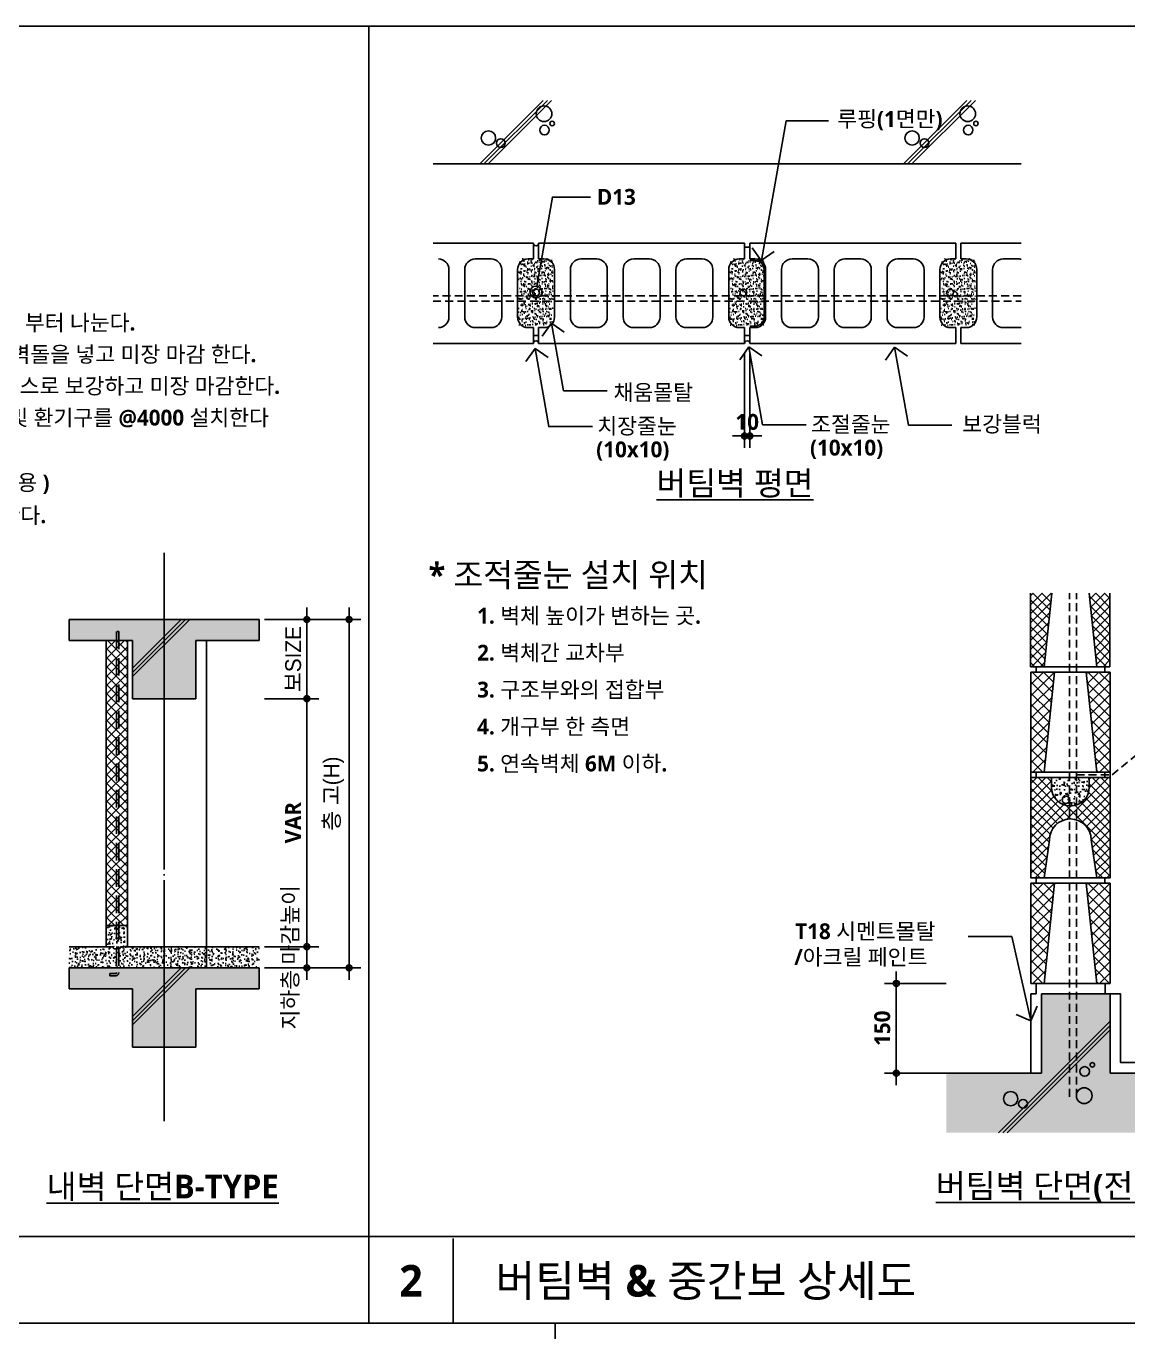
# Model space of a CAD drawing. Header units: millimetres. Extents: x 200 to 163856, y 0 to 163394.
# Drawn here: x 3924 to 6011, y 3266 to 5740 of the extents above; entities that cross this region are included whole.
import ezdxf
from ezdxf.enums import TextEntityAlignment as Align

# ---------------------------------------------------------------- set-up
doc = ezdxf.new("R2010")
doc.units = ezdxf.units.MM
doc.header["$LTSCALE"] = 10
for name, pattern in [('CEN', [62, 60, -1, 0, -1]), ('DASH_5', [4.9996, 3.3332, -1.6664]), ('HID', [2.3, 1.5, -0.8])]:
    doc.linetypes.add(name, pattern=pattern)
doc.layers.get('DEFPOINTS').update_dxf_attribs({"color": 181})
for name, color, linetype in [('7', 7, 'Continuous'), ('A-ANNO-GRA1', 7, 'Continuous'), ('A-ANNO-LEAD', 4, 'Continuous'), ('A-ANNO-TEXT1', 7, 'Continuous'), ('A-ELEV', 6, 'Continuous'), ('A-ELEV-FIXT', 4, 'Continuous'), ('A-HAT', 252, 'Continuous'), ('A-NOTE1', 7, 'Continuous'), ('A-SECT', 5, 'Continuous'), ('A-SECT-BEAM', 4, 'Continuous'), ('A-SECT-CON', 4, 'Continuous'), ('A-SECT-DETL', 4, 'Continuous'), ('A-SECT-FNSH', 5, 'Continuous'), ('A-ST-AXIS-DIM', 7, 'Continuous'), ('A-SYM', 7, 'Continuous'), ('CEN', 1, 'CEN'), ('COL', 2, 'Continuous'), ('DIM', 4, 'Continuous'), ('FIN', 6, 'Continuous'), ('HAT', 5, 'Continuous'), ('슬래브', 252, 'Continuous')]:
    doc.layers.add(name, color=color, linetype=linetype)
doc.styles.add('2020음성 1차', font='')
doc.styles.get('2020음성 1차').set_extended_font_data('NanumGothic', bold=True)
doc.dimstyles.new('NDIM10', dxfattribs={"dimscale": 10, "dimtxt": 3, "dimasz": 0.75, "dimexe": 2, "dimexo": 2, "dimgap": 1, "dimtad": 1, "dimdec": 1, "dimdsep": 46, "dimtxsty": '2020음성 1차', "dimblk": 'Z_DOT', "dimcen": 3, "dimdle": 3, "dimclrd": 256, "dimclre": 256, "dimclrt": 3, "dimadec": 0, "dimazin": 0, "dimtfac": 1, "dimtdec": 1, "dimtix": 1, "dimtmove": 2, "dimatfit": 3, "dimfxl": 1, "dimtolj": 1, "dimtzin": 0, "dimlwd": -1, "dimlwe": -1, "dimarcsym": 0})
pattern_1 = [(45, (290.772, 244.48), (-8.485281, 8.485281), []), (135, (290.772, 244.48), (-8.485281, -8.485281), [])]

# ---------------------------------------------------------------- blocks, each defined once
blk = doc.blocks.new('ARROW2')
at = {"layer": 'A-SYM'}
for q in [(2.12, 2.12), (2.12, -2.12)]:
    blk.add_line((0, 0), q, dxfattribs=at)
blk = doc.blocks.new('Z_DOT')
at = {"layer": 'DIM', "color": 0}
for p, q in [((-3, 0), (3, 0)), ((0, -3), (0, 3))]:
    blk.add_line(p, q, dxfattribs=at)
for radius in [0.75, 0.375]:
    blk.add_circle((0, 0), radius, dxfattribs=at)
blk = doc.blocks.new('*D6024')
at = {"layer": 'A-ST-AXIS-DIM'}
for p, q in [((5285, 5118.8), (5285, 4943.5)), ((5295, 5118.8), (5295, 4943.5)), ((5277.5, 4963.5), (5270, 4963.5)), ((5285, 4963.5), (5295, 4963.5)), ((5302.5, 4963.5), (5310, 4963.5))]:
    blk.add_line(p, q, dxfattribs=at)
at = {"layer": 'DEFPOINTS', "color": 0}
for p in [(5285, 5138.8), (5295, 5138.8), (5295, 4963.5)]:
    blk.add_point(p, dxfattribs=at)
at = {"layer": 'A-ST-AXIS-DIM', "linetype": 'ByBlock', "xscale": 7.5, "yscale": 7.5, "zscale": 7.5}
blk.add_blockref('Z_DOT', (5285, 4963.5), dxfattribs=at)
at = {"layer": 'A-ST-AXIS-DIM', "linetype": 'ByBlock', "xscale": 7.5, "yscale": 7.5, "zscale": 7.5, "rotation": 180}
blk.add_blockref('Z_DOT', (5295, 4963.5), dxfattribs=at)
at = {"layer": 'A-ST-AXIS-DIM', "color": 3, "insert": (5290, 4989.9), "char_height": 30, "attachment_point": 5, "style": '2020음성 1차'}
blk.add_mtext('\\A1;10', dxfattribs=at)
blk = doc.blocks.new('*D6057')
at = {"layer": 'A-ST-AXIS-DIM'}
for p, q in [((4455.9, 4003.2), (4455.9, 4010.7)), ((4375.9, 3995.7), (4475.9, 3995.7)), ((4455.9, 3955.7), (4455.9, 3995.7)), ((4375.9, 3955.7), (4475.9, 3955.7)), ((4455.9, 3948.2), (4455.9, 3940.7))]:
    blk.add_line(p, q, dxfattribs=at)
at = {"layer": 'DEFPOINTS', "color": 0}
for p in [(4355.9, 3995.7), (4455.9, 3995.7), (4355.9, 3955.7)]:
    blk.add_point(p, dxfattribs=at)
at = {"layer": 'A-ST-AXIS-DIM', "linetype": 'ByBlock', "xscale": 7.5, "yscale": 7.5, "zscale": 7.5}
for p, rotation in [((4455.9, 3995.7), 270), ((4455.9, 3955.7), 90)]:
    blk.add_blockref('Z_DOT', p, dxfattribs=dict(at, rotation=rotation))
at = {"layer": 'A-ST-AXIS-DIM', "color": 3, "insert": (4425.6, 3975.7), "char_height": 30, "attachment_point": 5, "rotation": 90, "style": '2020음성 1차'}
blk.add_mtext('\\A1;지하층 마감높이', dxfattribs=at)
blk = doc.blocks.new('*D6058')
at = {"layer": 'A-ST-AXIS-DIM'}
for p, q in [((4375.9, 4465.7), (4475.9, 4465.7)), ((4455.9, 4003.2), (4455.9, 4458.2)), ((4375.9, 3995.7), (4475.9, 3995.7))]:
    blk.add_line(p, q, dxfattribs=at)
at = {"layer": 'DEFPOINTS', "color": 0}
for p in [(4355.9, 4465.7), (4455.9, 4465.7), (4355.9, 3995.7)]:
    blk.add_point(p, dxfattribs=at)
at = {"layer": 'A-ST-AXIS-DIM', "linetype": 'ByBlock', "xscale": 7.5, "yscale": 7.5, "zscale": 7.5}
for p, rotation in [((4455.9, 4465.7), 90), ((4455.9, 3995.7), 270)]:
    blk.add_blockref('Z_DOT', p, dxfattribs=dict(at, rotation=rotation))
at = {"layer": 'A-ST-AXIS-DIM', "color": 3, "insert": (4429.8, 4230.7), "char_height": 30, "attachment_point": 5, "rotation": 90, "style": '2020음성 1차'}
blk.add_mtext('\\A1;VAR', dxfattribs=at)
blk = doc.blocks.new('*D6059')
at = {"layer": 'A-ST-AXIS-DIM'}
for p, q in [((4375.9, 4615.7), (4475.9, 4615.7)), ((4455.9, 4473.2), (4455.9, 4608.2)), ((4375.9, 4465.7), (4475.9, 4465.7))]:
    blk.add_line(p, q, dxfattribs=at)
at = {"layer": 'DEFPOINTS', "color": 0}
for p in [(4355.9, 4615.7), (4455.9, 4615.7), (4355.9, 4465.7)]:
    blk.add_point(p, dxfattribs=at)
at = {"layer": 'A-ST-AXIS-DIM', "linetype": 'ByBlock', "xscale": 7.5, "yscale": 7.5, "zscale": 7.5}
for p, rotation in [((4455.9, 4615.7), 90), ((4455.9, 4465.7), 270)]:
    blk.add_blockref('Z_DOT', p, dxfattribs=dict(at, rotation=rotation))
at = {"layer": 'A-ST-AXIS-DIM', "color": 3, "insert": (4430.1, 4540.7), "char_height": 30, "attachment_point": 5, "rotation": 90, "style": '2020음성 1차'}
blk.add_mtext('\\A1;{\\f굴림|b0|i0|c129|p49;보SIZE}', dxfattribs=at)
blk = doc.blocks.new('*D6060')
at = {"layer": 'A-ST-AXIS-DIM'}
for p, q in [((4455.9, 4615.7), (4555.9, 4615.7)), ((4535.9, 3963.2), (4535.9, 4608.2)), ((4455.9, 3955.7), (4555.9, 3955.7))]:
    blk.add_line(p, q, dxfattribs=at)
at = {"layer": 'DEFPOINTS', "color": 0}
for p in [(4435.9, 4615.7), (4535.9, 4615.7), (4435.9, 3955.7)]:
    blk.add_point(p, dxfattribs=at)
at = {"layer": 'A-ST-AXIS-DIM', "linetype": 'ByBlock', "xscale": 7.5, "yscale": 7.5, "zscale": 7.5}
for p, rotation in [((4535.9, 4615.7), 90), ((4535.9, 3955.7), 270)]:
    blk.add_blockref('Z_DOT', p, dxfattribs=dict(at, rotation=rotation))
at = {"layer": 'A-ST-AXIS-DIM', "color": 3, "insert": (4507, 4285.7), "char_height": 30, "attachment_point": 5, "rotation": 90, "style": '2020음성 1차'}
blk.add_mtext('\\A1;{\\f굴림|b0|i0|c129|p49;층 고(H)}', dxfattribs=at)
blk = doc.blocks.new('*X2504')
at = {"color": 0}
for p, q in [((32496.3, 15566.5), (32496.22, 15566.44)), ((32496.22, 15566.5), (32721.22, 15341.48)), ((32506.32, 15470.48), (32602.36, 15566.5)), ((32708.42, 15566.5), (32516.42, 15374.52)), ((32526.52, 15278.56), (32721.22, 15473.26)), ((32721.22, 15447.54), (32602.26, 15566.5)), ((32708.32, 15566.5), (32721.22, 15553.6)), ((32721.22, 15235.42), (32508.7, 15447.96)), ((32721.22, 15367.2), (32536.62, 15182.6)), ((32521.18, 15329.42), (32721.22, 15129.36)), ((32546.74, 15086.66), (32721.22, 15261.14)), ((32721.22, 15023.3), (32533.66, 15210.88)), ((32546.14, 15092.34), (32721.22, 14917.24)), ((32721.22, 15155.08), (32556.84, 14990.7)), ((32721.22, 14811.18), (32558.6, 14973.8)), ((32566.94, 14894.74), (32721.22, 15049.02)), ((32571.08, 14855.26), (32721.22, 14705.12)), ((32721.22, 14942.96), (32577.04, 14798.78)), ((32703.8, 14616.5), (32583.56, 14736.74)), ((32587.14, 14702.82), (32721.22, 14836.9)), ((32721.22, 14730.84), (32606.88, 14616.5)), ((32596.04, 14618.2), (32597.74, 14616.5)), ((32712.94, 14616.5), (32721.22, 14624.78))]:
    blk.add_line(p, q, dxfattribs=at)
blk = doc.blocks.new('*X2505')
at = {"color": 0}
for p, q in [((32183.42, 15566.5), (31971.22, 15354.32)), ((31971.22, 15460.38), (32077.36, 15566.5)), ((31971.3, 15566.5), (31971.22, 15566.44)), ((31971.22, 15566.5), (32174.78, 15362.92)), ((32184.9, 15458.86), (32077.26, 15566.5)), ((32183.32, 15566.5), (32195, 15554.82)), ((31971.22, 15248.26), (32185.26, 15462.3)), ((32164.68, 15266.96), (31971.22, 15460.44)), ((31971.22, 15354.38), (32154.58, 15171)), ((32172.78, 15343.76), (31971.22, 15142.2)), ((32144.48, 15075.04), (31971.22, 15248.32)), ((31971.22, 15036.14), (32160.3, 15225.22)), ((31971.22, 15142.26), (32134.38, 14979.08)), ((32147.82, 15106.68), (31971.22, 14930.08)), ((32124.28, 14883.12), (31971.22, 15036.2)), ((31971.22, 14824.02), (32135.34, 14988.14)), ((31971.22, 14930.14), (32114.18, 14787.16)), ((32122.86, 14869.6), (31971.22, 14717.96)), ((32104.08, 14691.22), (31971.22, 14824.08)), ((31975.82, 14616.5), (32110.38, 14751.06)), ((31971.22, 14718.02), (32072.74, 14616.5)), ((32097.9, 14632.52), (32081.88, 14616.5))]:
    blk.add_line(p, q, dxfattribs=at)
blk = doc.blocks.new('*D6063')
at = {"layer": 'A-ST-AXIS-DIM'}
for p, q in [((5666.8, 3926.2), (5552.5, 3926.2)), ((5572.5, 3918.7), (5572.5, 3763.7)), ((5666.8, 3756.2), (5552.5, 3756.2))]:
    blk.add_line(p, q, dxfattribs=at)
at = {"layer": 'DEFPOINTS', "color": 0}
for p in [(5686.8, 3926.2), (5572.5, 3756.2), (5686.8, 3756.2)]:
    blk.add_point(p, dxfattribs=at)
at = {"layer": 'A-ST-AXIS-DIM', "linetype": 'ByBlock', "xscale": 7.5, "yscale": 7.5, "zscale": 7.5}
for p, rotation in [((5572.5, 3926.2), 90), ((5572.5, 3756.2), 270)]:
    blk.add_blockref('Z_DOT', p, dxfattribs=dict(at, rotation=rotation))
at = {"layer": 'A-ST-AXIS-DIM', "color": 3, "insert": (5546, 3841.2), "char_height": 30, "attachment_point": 5, "rotation": 90, "style": '2020음성 1차'}
blk.add_mtext('\\A1;150', dxfattribs=at)

msp = doc.modelspace()

# ---------------------------------------------------------------- hatches: boundary and pattern name
at = {"layer": 'A-ELEV-FIXT'}
h = msp.add_hatch(dxfattribs=at)
h.set_pattern_fill('AR-SAND,N', color=256, scale=7, style=0, double=1)
h.set_pattern_definition([(37.5, (7676.824, -7568.667), (-0.440954, 13.487766), [0, -10.64, 0, -11.9, 0, -11.375]), (7.5, (7676.824, -7568.667), (12.388437, 19.755022), [0, -5.74, 0, -9.59, 0, -3.675]), (327.5, (7668.214, -7568.667), (21.798993, 0.039613), [0, -3.5, 0, -12.6, 0, -16.45]), (317.5, (7668.214, -7568.667), (21.042886, 6.14373), [0, -1.75, 0, -8.26, 0, -9.45])])
h.paths.add_polyline_path([(5866.46145, 4316.19989), (5938.13663, 4316.19989), (5938.13663, 4309.4474), (5937.03427, 4289.33655), (5929.88166, 4275.27595), (5918.00185, 4265.94256), (5891.18486, 4264.08613), (5877.84465, 4271.95913), (5869.16755, 4284.49524), (5866.46145, 4303.00234)])
at = {"layer": 'A-HAT'}
h = msp.add_hatch(dxfattribs=at)
h.set_pattern_fill('AR-CONC', color=256, scale=0.1)
h.set_pattern_definition([(50, (200, 200), (18.218467, -1.59391), [1.905, -20.955]), (355, (200, 200), (-3.52434, 19.105685), [1.524, -16.76406]), (100.45144, (201.518, 199.867), (14.694125, 17.511775), [1.619, -17.809024]), (46.1842, (200, 205.08), (27.1079, -4.20423), [2.8575, -31.4325]), (96.63556, (202.26, 204.73), (23.74041, 24.74261), [2.4285, -26.71356]), (351.18415, (200, 205.08), (23.74041, 24.74261), [2.286, -25.14597]), (21, (202.54, 203.81), (15.16144, -10.22652), [1.905, -20.955]), (326, (202.54, 203.81), (6.1802, 18.418797), [1.524, -16.764]), (71.45144, (203.803, 202.958), (21.34164, 8.192277), [1.619, -17.808994]), (37.5, (200, 200), (0.30886, 8.455504), [0, -16.5608, 0, -17.018, 0, -16.8275]), (7.5, (200, 200), (6.681966, 10.018057), [0, -9.7028, 0, -16.1798, 0, -6.4135]), (327.5, (194.336, 200), (13.5590595, -0.572874), [0, -6.35, 0, -19.812, 0, -26.289]), (317.5, (191.796, 200), (14.812918, 2.54265), [0, -8.255, 0, -13.1572, 0, -18.669])])
h.paths.add_polyline_path([(4005.88842, 3995.68851), (4005.88842, 3955.68851), (4365.88842, 3955.68851), (4365.88842, 3995.68851), (4115.88842, 3995.68851), (4115.88842, 4035.68851), (4075.88842, 4035.68851), (4075.88842, 3995.68851)])
at = {"layer": 'HAT'}
h = msp.add_hatch(dxfattribs=at)
h.set_pattern_fill('AR-SAND,N', color=256, scale=5, style=0)
h.set_pattern_definition([(37.5, (6800.813, -5033.0086), (-0.314967, 9.634119), [0, -7.6, 0, -8.5, 0, -8.125]), (7.5, (6800.813, -5033.009), (8.848884, 14.11073), [0, -4.1, 0, -6.85, 0, -2.625]), (327.5, (6794.663, -5033.009), (15.570709, 0.028295), [0, -2.5, 0, -9, 0, -11.75]), (317.5, (6794.663, -5033.009), (15.030633, 4.388378), [0, -1.25, 0, -5.9, 0, -6.75])])
h.paths.add_polyline_path([(4856.91013, 5172.93423), (4922.12126, 5172.93423), (4922.12126, 5299.10206), (4856.91013, 5299.10206)])
h = msp.add_hatch(dxfattribs=at)
h.set_pattern_fill('AR-SAND,N', color=256, scale=5, style=0)
h.set_pattern_definition([(37.5, (7200.813, -5033.0086), (-0.314967, 9.634119), [0, -7.6, 0, -8.5, 0, -8.125]), (7.5, (7200.813, -5033.009), (8.848884, 14.11073), [0, -4.1, 0, -6.85, 0, -2.625]), (327.5, (7194.663, -5033.009), (15.570709, 0.028295), [0, -2.5, 0, -9, 0, -11.75]), (317.5, (7194.663, -5033.009), (15.030633, 4.388378), [0, -1.25, 0, -5.9, 0, -6.75])])
h.paths.add_polyline_path([(5256.91013, 5172.93423), (5322.12126, 5172.93423), (5322.12126, 5299.10206), (5256.91013, 5299.10206)])
h = msp.add_hatch(dxfattribs=at)
h.set_pattern_fill('AR-SAND,N', color=256, scale=5, style=0)
h.set_pattern_definition([(37.5, (7600.813, -5033.0086), (-0.314967, 9.634119), [0, -7.6, 0, -8.5, 0, -8.125]), (7.5, (7600.813, -5033.009), (8.848884, 14.11073), [0, -4.1, 0, -6.85, 0, -2.625]), (327.5, (7594.663, -5033.009), (15.570709, 0.028295), [0, -2.5, 0, -9, 0, -11.75]), (317.5, (7594.663, -5033.009), (15.030633, 4.388378), [0, -1.25, 0, -5.9, 0, -6.75])])
h.paths.add_polyline_path([(5656.91013, 5172.93423), (5722.12126, 5172.93423), (5722.12126, 5299.10206), (5656.91013, 5299.10206)])
at = {"layer": 'HAT', "linetype": 'ByBlock'}
h = msp.add_hatch(dxfattribs=at)
h.set_pattern_fill('U,N', color=256, scale=12, angle=45, style=0, double=1, pattern_type=0)
h.set_pattern_definition(pattern_1)
h.paths.add_polyline_path([(5827.46145, 4665.56923), (5827.46145, 4526.18789), (5852.46145, 4526.18789), (5867.13317, 4665.56923)])
h = msp.add_hatch(dxfattribs=at)
h.set_pattern_fill('U,N', color=256, scale=12, angle=45, style=0, double=1, pattern_type=0)
h.set_pattern_definition(pattern_1)
h.paths.add_polyline_path([(5977.13663, 4665.56923), (5977.13663, 4526.18789), (5952.13663, 4526.18789), (5937.46491, 4665.56923)])
h = msp.add_hatch(dxfattribs=at)
h.set_pattern_fill('U,N', color=256, scale=12, angle=45, style=0, double=1, pattern_type=0)
h.set_pattern_definition([(45, (106.251, 300), (-8.485281, 8.485281), []), (135, (106.251, 300), (-8.485281, -8.485281), [])])
h.paths.add_polyline_path([(4075.88842, 4035.68851), (4115.88842, 4035.68851), (4115.88842, 4575.68851), (4075.88842, 4575.68851)])
h = msp.add_hatch(dxfattribs=at)
h.set_pattern_fill('U,N', color=256, scale=12, angle=45, style=0, double=1, pattern_type=0)
h.set_pattern_definition([(45, (290.772, 244.492), (-8.485281, 8.485281), []), (135, (290.772, 244.492), (-8.485281, -8.485281), [])])
edge = h.paths.add_edge_path()
edge.add_arc((5902.14381, 4198.1192), 39.58837, 0.42878423, 180.42878423)
edge.add_line((5862.55655, 4197.82293), (5852.46145, 4126.19989))
edge.add_line((5852.46145, 4126.19989), (5827.46145, 4126.19989))
edge.add_line((5827.46145, 4126.19989), (5827.46145, 4316.19989))
edge.add_line((5827.46145, 4316.19989), (5866.46145, 4316.19989))
edge.add_line((5866.46145, 4316.19989), (5866.46145, 4298.15676))
edge.add_arc((5902.29904, 4298.15676), 35.83759, 180, 0)
edge.add_line((5938.13663, 4298.15676), (5938.13663, 4316.19989))
edge.add_line((5938.13663, 4316.19989), (5977.46145, 4316.19989))
edge.add_line((5977.46145, 4316.19989), (5977.46145, 4126.19989))
edge.add_line((5977.46145, 4126.19989), (5952.46145, 4126.19989))
edge.add_line((5952.46145, 4126.19989), (5941.73107, 4198.41546))
at = {"layer": '슬래브'}
msp.add_hatch(color=256, dxfattribs=at).paths.add_polyline_path([(6302.31197, 4665.58123), (6127.46145, 4665.58123), (6127.46145, 3756.19989), (5977.46145, 3756.19989), (5977.46145, 3906.19989), (5847.46145, 3906.19989), (5847.46145, 3756.19989), (5667.46145, 3756.19989), (5667.46145, 3643.27475), (6302.31197, 3643.27475)])
at = {"layer": '슬래브', "linetype": 'Continuous', "ltscale": 5}
h = msp.add_hatch(color=256, dxfattribs=at)
h.paths.add_polyline_path([(3410.39291, 4465.68851), (3530.39291, 4465.68851), (3530.39291, 4575.68851), (3650.39291, 4575.68851), (3650.39291, 4615.68851), (3290.39291, 4615.68851), (3290.39291, 4575.68851), (3410.39291, 4575.68851)])
h.paths.add_polyline_path([(4005.88842, 4615.68851), (4005.88842, 4575.68851), (4125.88842, 4575.68851), (4125.88842, 4465.68851), (4245.88842, 4465.68851), (4245.88842, 4575.68851), (4365.88842, 4575.68851), (4365.88842, 4615.68851)])
h.paths.add_polyline_path([(3530.39291, 3915.68851), (3650.39291, 3915.68851), (3650.39291, 3955.68851), (3450.39291, 3955.68851), (3418.17622, 3955.68851), (3414.57861, 3955.68851), (3410.39291, 3955.68851), (3290.39291, 3955.68851), (3290.39291, 3915.68851), (3410.39291, 3915.68851), (3410.39291, 3805.68851), (3530.39291, 3805.68851)])
h.paths.add_polyline_path([(4365.88842, 3955.68851), (4005.88842, 3955.68851), (4005.88842, 3915.68851), (4125.88842, 3915.68851), (4125.88842, 3805.68851), (4245.88842, 3805.68851), (4245.88842, 3915.68851), (4365.88842, 3915.68851)])

# ---------------------------------------------------------------- linework, layer by layer
at = {"layer": '7', "color": 3}
for p, q in [((4885.02197, 5328.77244), (4695.02197, 5328.77244)), ((4885.02197, 5328.77244), (4885.02197, 5298.77244)), ((4895.02197, 5328.77244), (5085.02197, 5328.77244)), ((4895.02197, 5328.77244), (4895.02197, 5298.77244)), ((5285.02197, 5328.77244), (5085.02197, 5328.77244)), ((5285.02197, 5328.77244), (5285.02197, 5298.77244)), ((5295.02197, 5328.77244), (5295.02197, 5298.77244)), ((5295.02197, 5328.77244), (5485.02197, 5328.77244)), ((5685.02197, 5328.77244), (5485.02197, 5328.77244)), ((5685.02197, 5328.77244), (5685.02197, 5298.77244)), ((5695.02197, 5328.77244), (5695.02197, 5298.77244)), ((5695.02197, 5328.77244), (5809.06518, 5328.77244)), ((4805.02197, 5298.77244), (4775.02197, 5298.77244)), ((4885.02197, 5298.77244), (4875.02197, 5298.77244)), ((4975.02197, 5298.77244), (5005.02197, 5298.77244)), ((5105.00597, 5298.77244), (5075.02197, 5298.77244)), ((5205.02197, 5298.77244), (5175.03797, 5298.77244)), ((5285.02197, 5298.77244), (5275.02197, 5298.77244)), ((5375.02197, 5298.77244), (5405.02197, 5298.77244)), ((5505.00597, 5298.77244), (5475.02197, 5298.77244)), ((5605.02197, 5298.77244), (5575.03797, 5298.77244)), ((5685.02197, 5298.77244), (5675.02197, 5298.77244)), ((5775.02197, 5298.77244), (5805.02197, 5298.77244)), ((4725.02197, 5188.77244), (4725.02197, 5278.77244)), ((4755.02197, 5188.77244), (4755.02197, 5278.77244)), ((4825.02197, 5188.77244), (4825.02197, 5278.77244)), ((4855.02197, 5188.77244), (4855.02197, 5278.77244)), ((4925.02197, 5188.77244), (4925.02197, 5278.77244)), ((5025.02197, 5188.77244), (5025.02197, 5278.77244)), ((5055.02197, 5188.77244), (5055.02197, 5278.77244)), ((5125.02197, 5188.77244), (5125.02197, 5278.77244)), ((5155.02197, 5188.77244), (5155.02197, 5278.75644)), ((5225.02197, 5188.77244), (5225.02197, 5278.75644)), ((5255.02197, 5188.77244), (5255.02197, 5278.77244)), ((5425.02197, 5188.77244), (5425.02197, 5278.77244)), ((5455.02197, 5188.77244), (5455.02197, 5278.77244)), ((5525.02197, 5188.77244), (5525.02197, 5278.77244)), ((5555.02197, 5188.77244), (5555.02197, 5278.75644)), ((5625.02197, 5188.77244), (5625.02197, 5278.75644)), ((5655.02197, 5188.77244), (5655.02197, 5278.77244)), ((5725.02197, 5188.77244), (5725.02197, 5278.77244)), ((4805.02197, 5168.77244), (4775.02197, 5168.77244)), ((4875.02197, 5168.77244), (4885.02197, 5168.77244)), ((4885.02197, 5138.77244), (4885.02197, 5168.77244)), ((4905.02197, 5168.77244), (4895.02197, 5168.77244)), ((4895.02197, 5138.77244), (4895.02197, 5168.77244)), ((4975.02197, 5168.77244), (5005.02197, 5168.77244)), ((5075.02197, 5168.77244), (5085.02197, 5168.77244)), ((5105.02197, 5168.77244), (5085.02197, 5168.77244)), ((5205.02197, 5168.77244), (5175.02197, 5168.77244)), ((5285.02197, 5138.77244), (5285.02197, 5168.77244)), ((5295.02197, 5138.77244), (5295.02197, 5168.77244)), ((5375.02197, 5168.77244), (5405.02197, 5168.77244)), ((5475.02197, 5168.77244), (5485.02197, 5168.77244)), ((5505.02197, 5168.77244), (5485.02197, 5168.77244)), ((5605.02197, 5168.77244), (5575.02197, 5168.77244)), ((5685.02197, 5138.77244), (5685.02197, 5168.77244)), ((5705.02197, 5168.77244), (5695.02197, 5168.77244)), ((5695.02197, 5138.77244), (5695.02197, 5168.77244)), ((5775.02197, 5168.77244), (5805.02197, 5168.77244)), ((4885.02197, 5138.77244), (4695.02197, 5138.77244)), ((4895.02197, 5138.77244), (5085.02197, 5138.77244)), ((5285.02197, 5138.77244), (5085.02197, 5138.77244)), ((5295.02197, 5138.77244), (5685.02197, 5138.77244)), ((5695.02197, 5138.77244), (5809.06518, 5138.77244))]:
    msp.add_line(p, q, dxfattribs=at)
at = {"layer": '7', "color": 6}
for p, q in [((5837.46145, 4516.52439), (5837.46145, 4526.52439)), ((5952.46145, 4526.18789), (5852.46145, 4526.18789)), ((5932.46145, 4516.18789), (5872.46145, 4516.18789)), ((5967.46145, 4526.52439), (5967.46145, 4516.52439)), ((5837.46145, 4316.21189), (5837.46145, 4326.21189)), ((5952.46145, 4326.19989), (5852.46145, 4326.19989)), ((5938.13663, 4316.19989), (5866.46145, 4316.19989)), ((5967.46145, 4326.21189), (5967.46145, 4316.21189)), ((5837.46145, 4116.19989), (5837.46145, 4126.19989)), ((5952.46145, 4126.19989), (5852.46145, 4126.19989)), ((5932.46145, 4116.19989), (5872.46145, 4116.19989)), ((5967.46145, 4126.19989), (5967.46145, 4116.19989)), ((5952.46145, 3926.19989), (5852.46145, 3926.19989))]:
    msp.add_line(p, q, dxfattribs=at)
at = {"layer": '7', "color": 3}
for points in [[(4895.02197, 5298.77244), (4905.02197, 5298.77244)], [(5695.02197, 5298.77244), (5705.02197, 5298.77244)], [(4955.02197, 5188.77244), (4955.02197, 5278.77244)], [(5355.02197, 5188.77244), (5355.02197, 5278.77244)], [(5755.02197, 5188.77244), (5755.02197, 5278.77244)], [(5275.02197, 5168.77244), (5285.02197, 5168.77244)], [(5675.02197, 5168.77244), (5685.02197, 5168.77244)]]:
    msp.add_lwpolyline(points, dxfattribs=at)
for points in [[(5105.02197, 5298.77244, -0.4139793624), (5125.02197, 5278.77244)], [(5295.02197, 5298.77244), (5305.02197, 5298.77244, -0.4139793617), (5325.02197, 5278.77244), (5325.02197, 5188.77244, -0.4139793624), (5305.02197, 5168.77244), (5295.02197, 5168.77244)], [(5505.02197, 5298.77244, -0.4139793624), (5525.02197, 5278.77244)], [(5175.02197, 5168.77244, -0.4139793624), (5155.02197, 5188.77244)], [(5575.02197, 5168.77244, -0.4139793624), (5555.02197, 5188.77244)]]:
    msp.add_lwpolyline(points, format="xyb", dxfattribs=at)
for centre, radius in [((4890.02197, 5235.39301), 6.5), ((5283.01324, 5235.39301), 6.5), ((5674.44563, 5235.39301), 6.5), ((5893.63702, 4274.13007), 7.15)]:
    msp.add_circle(centre, radius, dxfattribs=at)
for centre, start, end in [((4705.01397, 5278.76444), 0.02290899, 89.9770909), ((4775.02997, 5278.76444), 90.0229091, 179.97709101), ((4805.01397, 5278.76444), 0.02290899, 89.9770909), ((4875.02997, 5278.76444), 90.0229091, 179.97709101), ((4905.01397, 5278.76444), 0.02290899, 89.9770909), ((4975.02997, 5278.76444), 90.0229091, 179.97709101), ((5005.01397, 5278.76444), 0.02290899, 89.9770909), ((5075.02997, 5278.76444), 90.0229091, 179.97709101), ((5175.02997, 5278.76444), 89.97708621, 179.97709101), ((5205.01397, 5278.76444), 359.97708653, 89.9770909), ((5275.02997, 5278.76444), 90.0229091, 179.97709101), ((5375.02997, 5278.76444), 90.0229091, 179.97709101), ((5405.01397, 5278.76444), 0.02290899, 89.9770909), ((5475.02997, 5278.76444), 90.0229091, 179.97709101), ((5575.02997, 5278.76444), 89.97708621, 179.97709101), ((5605.01397, 5278.76444), 359.97708653, 89.9770909), ((5675.02997, 5278.76444), 90.0229091, 179.97709101), ((5705.01397, 5278.76444), 0.02290899, 89.9770909), ((5775.02997, 5278.76444), 90.0229091, 179.97709101), ((5805.01397, 5278.76444), 78.31802421, 89.9770909), ((4705.01397, 5188.78044), 270.0229091, 359.97709101), ((4775.02997, 5188.78044), 180.02290899, 269.9770909), ((4805.01397, 5188.78044), 270.0229091, 359.97709101), ((4875.02997, 5188.78044), 180.02290899, 269.9770909), ((4905.01397, 5188.78044), 270.0229091, 359.97709101), ((4975.02997, 5188.78044), 180.02290899, 269.9770909), ((5005.01397, 5188.78044), 270.0229091, 359.97709101), ((5075.02997, 5188.78044), 180.02290899, 269.9770909), ((5105.01397, 5188.78044), 270.0229091, 359.97709101), ((5205.01397, 5188.78044), 270.0229091, 359.97709101), ((5275.02997, 5188.78044), 180.02290899, 269.9770909), ((5375.02997, 5188.78044), 180.02290899, 269.9770909), ((5405.01397, 5188.78044), 270.0229091, 359.97709101), ((5475.02997, 5188.78044), 180.02290899, 269.9770909), ((5505.01397, 5188.78044), 270.0229091, 359.97709101), ((5605.01397, 5188.78044), 270.0229091, 359.97709101), ((5675.02997, 5188.78044), 180.02290899, 269.9770909), ((5705.01397, 5188.78044), 270.0229091, 359.97709101), ((5775.02997, 5188.78044), 180.02290899, 269.9770909), ((5805.01397, 5188.78044), 270.0229091, 281.68197579)]:
    msp.add_arc(centre, 20.008, start, end, dxfattribs=at)
at = {"layer": 'A-ANNO-GRA1'}
for p, q in [((4573.2173, 5740), (4573.2173, 3282.65676)), ((7294.9654, 3446.63395), (200, 3446.63395)), ((4733.2173, 3442.65676), (4733.2173, 3282.65676)), ((7294.9654, 3282.65676), (200, 3282.65676)), ((4926.29742, 3282.65676), (4926.29742, 200))]:
    msp.add_line(p, q, dxfattribs=at)
at = {"layer": 'A-ANNO-LEAD'}
for points in [[(5317.25529, 5295.60965), (5363.93192, 5560.32598), (5443.83168, 5560.32598)], [(4891.71485, 5247.19864), (4920.94895, 5416.02447), (4993.22019, 5416.02447)], [(4919.06814, 5177.18509), (4942.16838, 5049.0926), (5024.59386, 5049.0926)], [(4888.22487, 5129.07451), (4914.2721, 4981.35335), (4996.69758, 4981.35335)], [(5293.23025, 5132.40841), (5319.27748, 4984.68725), (5401.70295, 4984.68725)], [(5569.3248, 5131.78019), (5595.37203, 4984.05902), (5677.79751, 4984.05902)], [(5827.46145, 3855.73163), (5791.22627, 4014.90289), (5708.8008, 4014.90289)]]:
    msp.add_lwpolyline(points, dxfattribs=at)
msp.add_circle((4889.77271, 5236.13176), 11.23601, dxfattribs=at)
at = {"layer": 'A-ANNO-TEXT1', "linetype": 'Continuous', "ltscale": 5}
for p, q in [((4005.88842, 4575.68851), (4005.88842, 4615.68851)), ((4365.88842, 4575.68851), (4365.88842, 4615.68851)), ((4005.88842, 3955.68851), (4005.88842, 3915.68851)), ((4365.88842, 3955.68851), (4365.88842, 3915.68851))]:
    msp.add_line(p, q, dxfattribs=at)
at = {"layer": 'A-ELEV', "linetype": 'Continuous'}
msp.add_line((4265.88842, 4575.68851), (4265.88842, 3955.68851), dxfattribs=at)
at = {"layer": 'A-ELEV-FIXT', "color": 132, "linetype": 'DASH_5'}
for p, q in [((4095.54958, 4592.67642), (4095.54958, 3946.66672)), ((4099.54958, 4592.67642), (4099.54958, 3946.66672))]:
    msp.add_line(p, q, dxfattribs=at)
at = {"layer": 'A-ELEV-FIXT'}
msp.add_line((4096.54958, 4592.67642), (4099.54958, 4592.67642), dxfattribs=at)
at = {"layer": 'A-ELEV-FIXT', "linetype": 'DASH_5'}
for p, q in [((4082.90785, 3940.66672), (4082.90785, 3944.66672)), ((4082.90785, 3944.66672), (4093.54958, 3944.66672)), ((4082.90785, 3940.66672), (4093.54958, 3940.66672))]:
    msp.add_line(p, q, dxfattribs=at)
for radius in [6, 2]:
    msp.add_arc((4093.54958, 3946.66672), radius, 270, 0, dxfattribs=at)
at = {"layer": 'A-NOTE1'}
msp.add_line((4095.88842, 3995.68851), (4095.88842, 3990.35842), dxfattribs=at)
at = {"layer": 'A-SECT', "color": 52, "linetype": 'Continuous'}
msp.add_lwpolyline([(5295.02197, 5295.77244), (5305.02135, 5295.77244, -0.413959529), (5322.02197, 5278.77182), (5322.02197, 5188.77307, -0.4139595621), (5305.02135, 5171.77244), (5295.02197, 5171.77244)], format="xyb", dxfattribs=at)
at = {"layer": 'A-SECT', "linetype": 'HID'}
msp.add_lwpolyline([(5913.86394, 4321.19989), (5981.13708, 4321.19989), (6121.60343, 4437.26409), (6121.60343, 4477.94409)], dxfattribs=at)
at = {"layer": 'A-SECT-BEAM'}
for p, q in [((5826.98977, 4665.56923), (5826.98977, 4526.18789)), ((5867.13317, 4665.56923), (5852.46145, 4526.18789)), ((5937.78973, 4665.56923), (5952.46145, 4526.18789)), ((5976.98977, 4526.18789), (5976.98977, 4665.56923)), ((5826.98977, 4526.18789), (5851.98977, 4526.18789)), ((5827.46145, 4516.19989), (5827.46145, 4326.19989)), ((5872.46145, 4516.18789), (5827.46145, 4516.18789)), ((5872.46145, 4516.19989), (5852.46145, 4326.19989)), ((5932.46145, 4516.19989), (5952.46145, 4326.19989)), ((5977.46145, 4516.18789), (5932.46145, 4516.18789)), ((5976.98977, 4526.18789), (5951.98977, 4526.18789)), ((5977.46145, 4326.19989), (5977.46145, 4516.19989)), ((5827.46145, 4351.80033), (5827.46145, 4212.41899)), ((5977.46145, 4212.41899), (5977.46145, 4351.80033)), ((5827.46145, 4326.19989), (5852.46145, 4326.19989)), ((5977.46145, 4326.19989), (5952.46145, 4326.19989)), ((5827.46145, 4116.19989), (5827.46145, 3926.19989)), ((5872.46145, 4116.19989), (5827.46145, 4116.19989)), ((5872.46145, 4116.19989), (5852.46145, 3926.19989)), ((5932.46145, 4116.19989), (5952.46145, 3926.19989)), ((5977.46145, 4116.19989), (5932.46145, 4116.19989)), ((5977.46145, 3926.19989), (5977.46145, 4116.19989)), ((5827.46145, 3926.19989), (5852.46145, 3926.19989)), ((5977.46145, 3926.19989), (5952.46145, 3926.19989))]:
    msp.add_line(p, q, dxfattribs=at)
at = {"layer": 'A-SECT-BEAM', "linetype": 'Continuous'}
for p, q in [((4075.88842, 4575.68851), (4075.88842, 4035.68851)), ((4115.88842, 4575.68851), (4115.88842, 4035.68851))]:
    msp.add_line(p, q, dxfattribs=at)
at = {"layer": 'A-SECT-BEAM'}
msp.add_lwpolyline([(5941.73107, 4198.41546, 1), (5862.55655, 4197.82293), (5852.46145, 4126.19989), (5827.46145, 4126.19989), (5827.46145, 4316.19989), (5866.46145, 4316.19989), (5866.46145, 4298.15676, 1), (5938.13663, 4298.15676), (5938.13663, 4316.19989), (5977.46145, 4316.19989), (5977.46145, 4126.19989), (5952.46145, 4126.19989)], format="xyb", close=True, dxfattribs=at)
at = {"layer": 'A-SECT-CON'}
msp.add_line((4695.02197, 5478.77244), (5809.06518, 5478.77244), dxfattribs=at)
at = {"layer": 'A-SECT-CON', "color": 110}
for p, q in [((5847.46145, 3906.19989), (5847.46145, 3756.19989)), ((5847.46145, 3906.19989), (5977.46145, 3906.19989)), ((5977.46145, 3906.19989), (5977.46145, 3756.19989)), ((5847.46145, 3756.19989), (5667.46145, 3756.19989)), ((6127.46145, 3756.19989), (5977.46145, 3756.19989))]:
    msp.add_line(p, q, dxfattribs=at)
at = {"layer": 'A-SECT-DETL', "color": 134}
for p, q in [((5837.46145, 3906.19989), (5837.46145, 3926.19989)), ((5968.04174, 3906.19989), (5968.04174, 3926.19989)), ((5837.46145, 3906.19989), (5827.46145, 3906.19989)), ((5827.46145, 3906.19989), (5827.46145, 3756.19989))]:
    msp.add_line(p, q, dxfattribs=at)
at = {"layer": 'A-SECT-FNSH', "color": 213}
for p, q in [((5295.02197, 5321.13873), (5285.02197, 5321.13873)), ((4895.02197, 5153.77244), (4885.02197, 5153.77244)), ((5295.02197, 5153.77244), (5285.02197, 5153.77244))]:
    msp.add_line(p, q, dxfattribs=at)
at = {"layer": 'A-SECT-FNSH', "color": 214, "linetype": 'HID'}
for p, q in [((5809.06518, 5228.77244), (4695.02197, 5228.77244)), ((4695.02197, 5218.77244), (5809.06518, 5218.77244))]:
    msp.add_line(p, q, dxfattribs=at)
at = {"layer": 'A-SECT-FNSH', "linetype": 'HID'}
for p, q in [((5900.86394, 3711.42977), (5900.86394, 4665.58123)), ((5913.86394, 3711.42977), (5913.86394, 4665.58123))]:
    msp.add_line(p, q, dxfattribs=at)
at = {"layer": 'A-SECT-FNSH'}
msp.add_lwpolyline([(6127.46145, 3976.19989), (6107.46145, 3976.19989), (6107.46145, 3776.19989), (5997.46145, 3776.19989), (5997.46145, 3906.19989), (5977.46145, 3906.19989)], dxfattribs=at)
at = {"layer": 'A-SECT-FNSH', "color": 213}
for centre, radius, start, end in [((4890.02197, 5328.77244), 5, 180, 0), ((4890.02197, 5138.77244), 5, 0, 180), ((5290.14259, 5138.8916), 4.88084, 358.60102972, 181.39897028)]:
    msp.add_arc(centre, radius, start, end, dxfattribs=at)
at = {"layer": 'CEN'}
msp.add_line((4185.88842, 4742.21986), (4185.88842, 3665.44151), dxfattribs=at)
at = {"layer": 'COL'}
for p, q in [((4005.88842, 4615.68851), (4365.88842, 4615.68851)), ((4005.88842, 4575.68851), (4125.88842, 4575.68851)), ((4125.88842, 4575.68851), (4125.88842, 4465.68851)), ((4245.88842, 4575.68851), (4365.88842, 4575.68851)), ((4245.88842, 4575.68851), (4245.88842, 4465.68851)), ((4125.88842, 4465.68851), (4245.88842, 4465.68851)), ((4005.88842, 3955.68851), (4365.88842, 3955.68851)), ((4005.88842, 3915.68851), (4125.88842, 3915.68851)), ((4125.88842, 3915.68851), (4125.88842, 3805.68851)), ((4245.88842, 3915.68851), (4245.88842, 3805.68851)), ((4245.88842, 3915.68851), (4365.88842, 3915.68851)), ((4125.88842, 3805.68851), (4245.88842, 3805.68851))]:
    msp.add_line(p, q, dxfattribs=at)
at = {"layer": 'DEFPOINTS'}
msp.add_lwpolyline([(200, 200), (7294.9654, 200), (7294.9654, 5740), (200, 5740)], close=True, dxfattribs=at)
at = {"layer": 'FIN'}
for p, q in [((4075.88842, 4035.68851), (4115.88842, 4035.68851)), ((4075.88842, 4035.68851), (4075.88842, 3995.68851)), ((4115.88842, 4035.68851), (4115.88842, 3995.68851)), ((4075.88842, 3995.68851), (4005.88842, 3995.68851)), ((4087.94732, 3995.68851), (4075.88842, 3995.68851)), ((4115.88842, 3995.68851), (4103.82952, 3995.68851)), ((4365.88842, 3995.68851), (4115.88842, 3995.68851))]:
    msp.add_line(p, q, dxfattribs=at)
msp.add_lwpolyline([(4087.94732, 3995.68851), (4090.94084, 3991.8622), (4100.83601, 3991.8622), (4103.82952, 3995.68851)], dxfattribs=at)
at = {"layer": 'HAT'}
for p, q in [((4903.596, 5599.09168), (4783.27676, 5478.77244)), ((4791.27676, 5478.77244), (4911.596, 5599.09168)), ((4919.596, 5599.09168), (4799.27676, 5478.77244)), ((5706.2364, 5599.09168), (5585.91716, 5478.77244)), ((5593.91716, 5478.77244), (5714.2364, 5599.09168)), ((5722.2364, 5599.09168), (5601.91716, 5478.77244)), ((4218.05412, 4615.68851), (4125.88842, 4523.5228)), ((4125.88842, 4507.5228), (4234.05412, 4615.68851)), ((4226.05412, 4615.68851), (4125.88842, 4515.5228)), ((4226.05412, 3955.68851), (4125.88842, 3855.5228)), ((4125.88842, 3847.5228), (4234.05412, 3955.68851)), ((4218.05412, 3955.68851), (4125.88842, 3863.5228)), ((5977.46145, 3854.53819), (5766.19801, 3643.27475)), ((5774.19801, 3643.27475), (5977.46145, 3846.53819)), ((5977.46145, 3838.53819), (5782.19801, 3643.27475))]:
    msp.add_line(p, q, dxfattribs=at)
for centre, radius in [((4905.1726, 5573.91613), 14.85058), ((5707.813, 5573.91613), 14.85058), ((4906.08648, 5543.04707), 9.04356), ((4920.59248, 5555.43432), 4.18286), ((5708.72688, 5543.04707), 9.04356), ((5723.23288, 5555.43432), 4.18286), ((4799.83845, 5527.9991), 13.56537), ((4823.28183, 5518.36362), 8.36572), ((5602.47885, 5527.9991), 13.56537), ((5625.92223, 5518.36362), 8.36572), ((5929.34857, 3759.46765), 9.04356), ((5943.85457, 3771.85489), 4.18286), ((5789.18717, 3707.71333), 13.56537), ((5928.43469, 3713.47711), 14.85058), ((5812.63056, 3698.07785), 8.36572)]:
    msp.add_circle(centre, radius, dxfattribs=at)

# ---------------------------------------------------------------- block references
at = {"layer": 'A-ANNO-LEAD'}
for p, xscale, yscale, zscale, rotation in [((5316.60759, 5295.60463), 10.00000000000003, 10.00000000000003, 10.00000000000003, 80.00000000000547), ((4919.06814, 5177.18509), -10.00000000000004, 10, 10, 99.99999999999456), ((4888.22487, 5129.07451), -10.00000000000004, 10, 10, 99.99999999999456), ((5293.23025, 5132.40841), -10.00000000000004, 10, 10, 99.99999999999456), ((5569.3248, 5131.78019), -10.00000000000004, 10, 10, 99.99999999999456), ((5827.28934, 3855.33126), -9.9999999999992, 10, 10, 291.7379655391344)]:
    msp.add_blockref('ARROW2', p, dxfattribs=dict(at, xscale=xscale, yscale=yscale, zscale=zscale, rotation=rotation))
at = {"layer": 'HAT', "linetype": 'ByBlock', "xscale": -0.2000000000007276, "yscale": 0.1999999999998181, "zscale": 0.2}
for name, p in [('*X2504', (12371.70545, 1402.89989)), ('*X2505', (12371.70545, 1402.89989)), ('*X2504', (12371.70545, 1002.89989)), ('*X2505', (12371.70545, 1002.89989))]:
    msp.add_blockref(name, p, dxfattribs=at)

# ---------------------------------------------------------------- texts
at = {"layer": 'A-ANNO-TEXT1', "style": '2020음성 1차'}
for s, height, p in [('루핑(1면만)', 30, (5460.63103, 5549.14251)), ('D13', 30, (5005.46984, 5401.53378)), ('1. 블럭의 수직나누기는 CONC 턱 상단에서 부터 나눈다.', 30, (3187.49923, 5163.19095)), ('2. 최상위의 블럭이 블럭 한장 미만일 경우 벽돌을 넣고 미장 마감 한다.', 30, (3187.49923, 5103.19095)), ('3. 벽면에 소화전등이 설치되는 경우 메탈라스로 보강하고 미장 마감한다.', 30, (3187.49923, 5043.19095)), ('채움몰탈', 30, (5036.83548, 5030.91484)), ('4. 지하층 외벽(방수블럭)부분에는 점검구 및 환기구를 @4000 설치한다', 30, (3187.49923, 4983.19095)), ('치장줄눈', 30, (5006.06145, 4967.16194)), ('조절줄눈', 30, (5411.06682, 4970.49584)), ('보강블럭', 30, (5697.45939, 4970.94006)), ('(10x10)', 30, (5004.09681, 4922.99738)), ('(10x10)', 30, (5409.10218, 4926.33128)), ('%%U버팀벽 평면', 45, (5118.09155, 4851.25347)), ('5. 조절줄눈은 D-2 참조. ( 혹은 조절블럭 사용 )', 30, (3187.49923, 4860.19095)), ('6. 층고가 H/D>25 일 경우 중간보를 설치한다.', 30, (3187.49923, 4798.20948)), ('* 조적줄눈 설치 위치', 45, (4686.19814, 4677.85155)), ('1. 벽체 높이가 변하는 곳.', 30, (4778.44063, 4607.85155)), ('2. 벽체간 교차부', 30, (4778.44063, 4537.85155)), ('3. 구조부와의 접합부', 30, (4778.44063, 4467.85155)), ('4. 개구부 한 측면', 30, (4778.44063, 4397.85155)), ('5. 연속벽체 6M 이하.', 30, (4778.44063, 4327.85155)), ('T18 시멘트몰탈', 30, (5381.02224, 4010.05949)), ('/아크릴 페인트', 30, (5379.17323, 3961.12245)), ('%%U내벽 단면B-TYPE', 45, (3963.01544, 3518.88009)), ('%%U버팀벽 단면(전기실 기준)', 45, (5647.45828, 3519.83722))]:
    msp.add_text(s, height=height, dxfattribs=at).set_placement(p)
msp.add_text('2', height=59.99998, dxfattribs=at).set_placement((4653.21731, 3362.65676), align=Align.MIDDLE_CENTER)
msp.add_text('버팀벽 & 중간보 상세도', height=59.9999839, dxfattribs=at).set_placement((4813.21731, 3362.65676), align=Align.MIDDLE_LEFT)

# ---------------------------------------------------------------- dimensions: what is measured, and where the dimension line sits
at = {"layer": 'A-ST-AXIS-DIM'}
dim = msp.add_linear_dim(base=(5295.02197, 4963.49219), p1=(5285.02197, 5138.77244), p2=(5295.02197, 5138.77244), text='10', dimstyle='NDIM10', override={"dimtxsty": '2020음성 1차'}, dxfattribs=at)
dim.commit()
dim.dimension.update_dxf_attribs({"geometry": '*D6024', "text_midpoint": (5290.02197, 4989.94105)})
for base, p1, p2, text, picture, middle in [((4455.89421, 4615.68851), (4355.88842, 4465.68851), (4355.88842, 4615.68851), '{\\f굴림|b0|i0|c129|p49;보SIZE}', '*D6059', (4430.0753, 4540.68851)), ((4535.89421, 4615.68851), (4435.88842, 3955.68851), (4435.88842, 4615.68851), '{\\f굴림|b0|i0|c129|p49;층 고(H)}', '*D6060', (4507.01938, 4285.68851)), ((4455.89421, 4465.68851), (4355.88842, 3995.68851), (4355.88842, 4465.68851), 'VAR', '*D6058', (4429.82887, 4230.68851)), ((4455.89421, 3995.68851), (4355.88842, 3955.68851), (4355.88842, 3995.68851), '지하층 마감높이', '*D6057', (4425.56751, 3975.68851)), ((5572.50104, 3756.19989), (5686.75515, 3926.19989), (5686.75515, 3756.19989), '150', '*D6063', (5546.00957, 3841.19989))]:
    dim = msp.add_linear_dim(base=base, p1=p1, p2=p2, angle=90, text=text, dimstyle='NDIM10', override={"dimtxsty": '2020음성 1차'}, dxfattribs=at)
    dim.commit()
    dim.dimension.update_dxf_attribs({"geometry": picture, "text_midpoint": middle})

doc.saveas('drawing.dxf')
